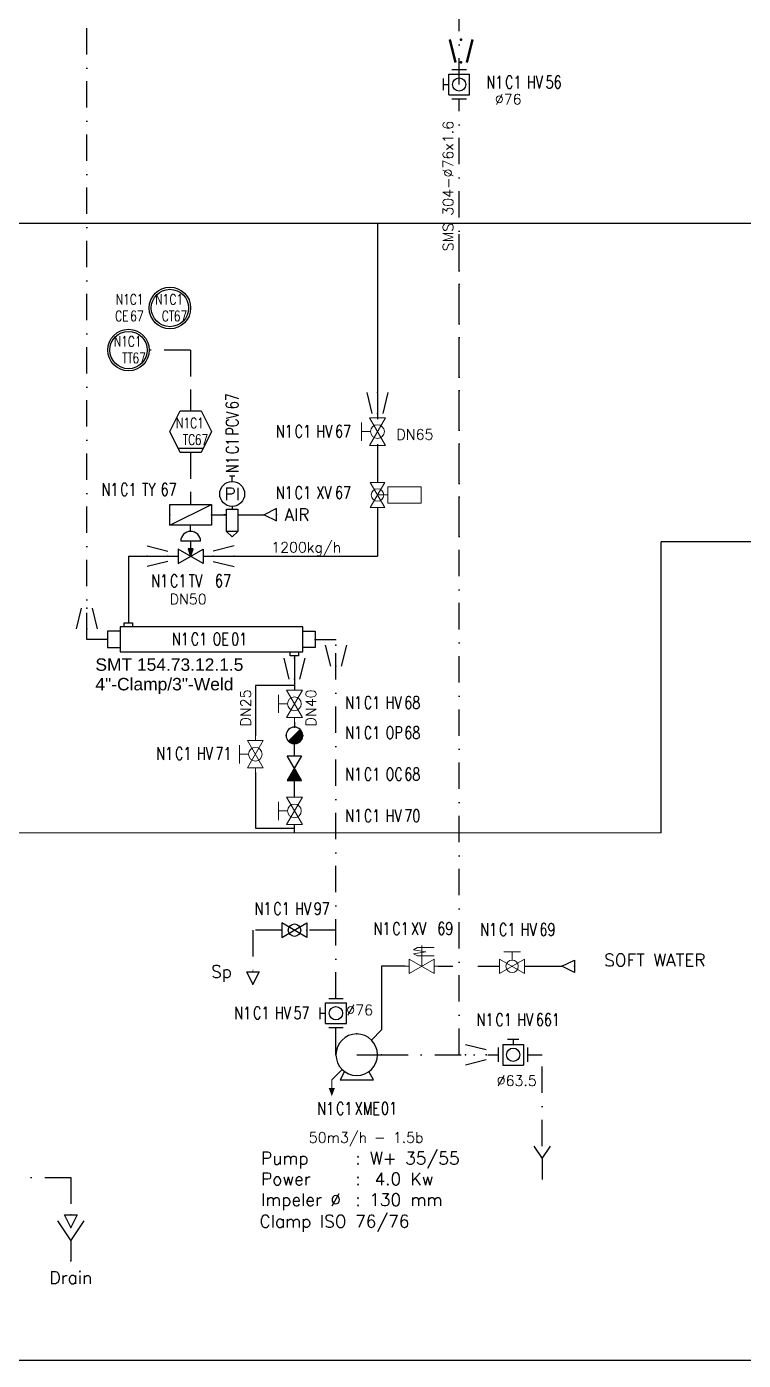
# Model space of a CAD drawing. Header units: inches. Extents: x 23270 to 25019, y 26221 to 27412.
# Drawn here: x 24314.4 to 24487, y 26220.9 to 26541.9 of the extents above; entities that cross this region are included whole.
import ezdxf
from ezdxf.enums import TextEntityAlignment as Align

# ---------------------------------------------------------------- set-up
doc = ezdxf.new("R2010")
doc.units = ezdxf.units.IN
doc.header["$MEASUREMENT"] = 0
for name, pattern in [('ACAD_ISO02W100', [15, 12, -3]), ('DASHDOT2', [12.7, 6.35, -3.175, 0, -3.175]), ('DASHED2', [9.525, 6.35, -3.175])]:
    doc.linetypes.add(name, pattern=pattern)
for name, color, linetype, lineweight in [('17 Pipe CIP', 4, 'DASHDOT2', 50), ('31 Equipment', 7, 'Continuous', 9), ('40 TXT Data', 7, 'Continuous', 9)]:
    doc.layers.add(name, color=color, linetype=linetype, lineweight=lineweight)
for name, color, linetype in [('DIAMETRE', 7, 'Continuous'), ('ECHANGEURS', 7, 'Continuous'), ('LIAISON INSTRUMENTATION', 140, 'DASHED2'), ('MATERIEL-DIVERS', 7, 'Continuous'), ('POMPES', 7, 'Continuous'), ('POMPES-PROCESS', 7, 'Continuous'), ('REGUL', 140, 'DASHED2'), ('REPERES', 7, 'Continuous'), ('Skid', 5, 'Continuous'), ('techn-data', 7, 'Continuous'), ('TEXTES', 7, 'Continuous'), ('TUYAUTERIE-AIR INSTRUMENT', 3, 'Continuous'), ('TUYAUTERIE-EAU UTILITES FROIDE', 142, 'Continuous'), ('TUYAUTERIE-NEP', 4, 'DASHDOT2'), ('TUYAUTERIE-PROCESS', 30, 'Continuous'), ('TUYAUTERIE-VAPEUR INDUSTRIELLE', 231, 'Continuous'), ('TXT_ENG', 7, 'Continuous'), ('TXT_FR', 7, 'Continuous'), ('VANNES', 7, 'Continuous')]:
    doc.layers.add(name, color=color, linetype=linetype)
doc.layers.get('REPERES').off()
doc.styles.add('ROMANC', font='romanc')
doc.styles.add('ROMANS', font='ROMANS.SHX')
doc.styles.get("Standard").update_dxf_attribs({"font": 'arial.ttf'})

# ---------------------------------------------------------------- blocks, each defined once
blk = doc.blocks.new('FLE23')
at = {"color": 7}
for p, q in [((0, -1.5), (0, 1.5)), ((0, 1.5), (3, 0)), ((3, 0), (0, -1.5))]:
    blk.add_line(p, q, dxfattribs=at)
at = {"layer": 'MATERIEL-DIVERS', "color": 2}
for p in [(0, 0), (3, 0)]:
    blk.add_point(p, dxfattribs=at)
at = {"layer": 'MATERIEL-DIVERS', "color": 7, "extrusion": (-1, 0, 0)}
blk.add_point((0, 0), dxfattribs=at)
at = {"layer": 'MATERIEL-DIVERS', "color": 7, "extrusion": (1, 0, 0)}
blk.add_point((3, 0), dxfattribs=at)
blk = doc.blocks.new('EGOUT')
at = {"color": 7}
for p, q in [((-3.2, 9.61), (0, 4.81)), ((0, 4.81), (3.2, 9.61)), ((0, 4.81), (0, 0))]:
    blk.add_line(p, q, dxfattribs=at)
at = {"color": 7, "extrusion": (0, -1, 0)}
blk.add_point((0, 0), dxfattribs=at)
at = {"layer": 'POMPES-PROCESS', "style": 'ROMANS'}
blk.add_attdef('EGOUT', text='', height=3, dxfattribs=at).set_placement((0, -4), align=Align.MIDDLE)
blk = doc.blocks.new('VALVBUTT A BRIDES')
at = {"layer": 'VANNES'}
for p, q in [((-1.4, 3.77), (1.4, 3.77)), ((0, 3.77), (0, 2.5)), ((-3.5, -1.73), (-3.5, 1.74)), ((-2.5, 2.5), (-2.5, -2.5)), ((-2.5, 2.5), (2.5, 2.5)), ((2.5, 2.5), (2.5, -2.5)), ((3.5, -1.73), (3.5, 1.74)), ((-2.5, -2.5), (2.5, -2.5))]:
    blk.add_line(p, q, dxfattribs=at)
blk.add_circle((0, 0), 1.6, dxfattribs=at)
blk = doc.blocks.new('*X32')
at = {"color": 0}
for p, q in [((69.01, 247.98), (69.02, 248)), ((69.02, 247.95), (69.07, 248)), ((69.03, 247.92), (69.11, 248)), ((69.04, 247.88), (69.16, 248)), ((69.05, 247.85), (69.2, 248)), ((69.06, 247.81), (69.25, 248)), ((69.07, 247.78), (69.29, 248)), ((69.08, 247.75), (69.34, 248)), ((69.1, 247.71), (69.38, 248)), ((69.11, 247.68), (69.43, 248)), ((69.12, 247.65), (69.47, 248)), ((69.13, 247.61), (69.52, 248)), ((69.14, 247.58), (69.56, 248)), ((69.15, 247.54), (69.61, 248)), ((69.16, 247.51), (69.65, 248)), ((69.17, 247.48), (69.7, 248)), ((69.19, 247.44), (69.74, 248)), ((69.2, 247.41), (69.79, 248)), ((69.21, 247.38), (69.83, 248)), ((69.22, 247.34), (69.88, 248)), ((69.23, 247.31), (69.92, 248)), ((69.24, 247.28), (69.97, 248)), ((69.25, 247.24), (70.01, 248)), ((69.26, 247.21), (70.06, 248)), ((69.28, 247.17), (70.1, 248)), ((69.29, 247.14), (70.15, 248)), ((69.3, 247.11), (70.19, 248)), ((69.31, 247.07), (70.24, 248)), ((69.32, 247.04), (70.28, 248)), ((69.33, 247.01), (70.33, 248)), ((69.34, 246.97), (70.37, 248)), ((69.35, 246.94), (70.42, 248)), ((69.37, 246.9), (70.46, 248)), ((69.38, 246.87), (70.51, 248)), ((69.39, 246.84), (70.55, 248)), ((69.4, 246.8), (70.6, 248)), ((69.41, 246.77), (70.64, 248)), ((69.42, 246.74), (70.68, 248)), ((69.43, 246.7), (70.73, 248)), ((69.44, 246.67), (70.77, 248)), ((69.45, 246.64), (70.82, 248)), ((69.47, 246.6), (70.86, 248)), ((69.48, 246.57), (70.91, 248)), ((69.49, 246.53), (70.95, 248)), ((69.5, 246.5), (71, 248)), ((69.51, 246.47), (70.98, 247.93)), ((69.52, 246.43), (70.96, 247.87)), ((69.53, 246.4), (70.93, 247.8)), ((69.54, 246.37), (70.91, 247.73)), ((69.56, 246.33), (70.89, 247.66)), ((69.57, 246.3), (70.87, 247.6)), ((69.58, 246.26), (70.84, 247.53)), ((69.59, 246.23), (70.82, 247.46)), ((69.6, 246.2), (70.8, 247.4)), ((69.61, 246.16), (70.78, 247.33)), ((69.62, 246.13), (70.75, 247.26)), ((69.63, 246.1), (70.73, 247.19)), ((69.65, 246.06), (70.71, 247.13)), ((69.66, 246.03), (70.69, 247.06)), ((69.67, 246), (70.66, 246.99)), ((69.68, 245.96), (70.64, 246.92)), ((69.69, 245.93), (70.62, 246.86)), ((69.7, 245.89), (70.6, 246.79)), ((69.71, 245.86), (70.57, 246.72)), ((69.72, 245.83), (70.55, 246.65)), ((69.74, 245.79), (70.53, 246.59)), ((69.75, 245.76), (70.51, 246.52)), ((69.76, 245.73), (70.48, 246.45)), ((69.77, 245.69), (70.46, 246.38)), ((69.78, 245.66), (70.44, 246.32)), ((69.79, 245.63), (70.42, 246.25)), ((69.8, 245.59), (70.39, 246.18)), ((69.81, 245.56), (70.37, 246.12)), ((69.83, 245.52), (70.35, 246.05)), ((69.84, 245.49), (70.33, 245.98)), ((69.85, 245.46), (70.3, 245.91)), ((69.86, 245.42), (70.28, 245.85)), ((69.87, 245.39), (70.26, 245.78)), ((69.88, 245.36), (70.24, 245.71)), ((69.89, 245.32), (70.21, 245.64)), ((69.9, 245.29), (70.19, 245.58)), ((69.92, 245.25), (70.17, 245.51)), ((69.93, 245.22), (70.15, 245.44)), ((69.94, 245.19), (70.12, 245.37)), ((69.95, 245.15), (70.1, 245.31)), ((69.96, 245.12), (70.08, 245.24)), ((69.97, 245.09), (70.06, 245.17)), ((69.98, 245.05), (70.04, 245.11)), ((69.99, 245.02), (70.01, 245.04))]:
    blk.add_line(p, q, dxfattribs=at)
blk = doc.blocks.new('CVC')
at = {"color": 7}
for p, q in [((-2.4, 3.6), (-2.4, 3.6)), ((2.4, 3.6), (-2.4, 3.6)), ((0, 3.6), (0, 1.8)), ((3, -1.734), (-3, 1.734)), ((-3, -1.734), (3, 1.734)), ((-3, 1.734), (-3, -1.734)), ((-0.6, 1.8), (0, 0)), ((0.6, 1.8), (-0.6, 1.8)), ((0, 0), (0.6, 1.8)), ((3, 1.734), (3, -1.734))]:
    blk.add_line(p, q, dxfattribs=at)
blk.add_arc((0, 3.6), 2.4, 0, 180, dxfattribs=at)
at = {"color": 7, "xscale": 0.6000000000000001, "yscale": 0.6000000000000001, "zscale": 0.6000000000000001}
blk.add_blockref('*X32', (-42, -147), dxfattribs=at)
blk = doc.blocks.new('EP')
at = {"color": 7}
for p, q in [((-5, -2.5), (-5, 2.5)), ((-5, -2.5), (5, 2.5)), ((-5, 2.5), (5, 2.5)), ((5, 2.5), (5, -2.5)), ((5, -2.5), (-5, -2.5))]:
    blk.add_line(p, q, dxfattribs=at)
at = {"color": 7, "extrusion": (-1, 0, 0)}
blk.add_point((-5, 0), dxfattribs=at)
at = {"color": 7, "extrusion": (0, 1, 0)}
blk.add_point((0, 2.5), dxfattribs=at)
at = {"color": 7, "extrusion": (1, 0, 0)}
blk.add_point((5, 0), dxfattribs=at)
at = {"color": 7, "extrusion": (0, -1, 0)}
blk.add_point((0, -2.5), dxfattribs=at)
at = {"layer": 'REGUL', "color": 2}
for p in [(-5, 0), (0, 2.5), (5, 0), (0, -2.5)]:
    blk.add_point(p, dxfattribs=at)
at = {"layer": 'REGUL', "color": 7, "extrusion": (-1, 0, 0)}
blk.add_point((-5, 0), dxfattribs=at)
at = {"layer": 'REGUL', "color": 7, "extrusion": (0, 1, 0)}
blk.add_point((0, 2.5), dxfattribs=at)
at = {"layer": 'REGUL', "color": 7, "extrusion": (1, 0, 0)}
blk.add_point((5, 0), dxfattribs=at)
at = {"layer": 'REGUL', "color": 7, "extrusion": (0, -1, 0)}
blk.add_point((0, -2.5), dxfattribs=at)
blk = doc.blocks.new('INSTR-F-PLC-TC')
at = {"layer": 'MATERIEL-DIVERS', "color": 7, "lineweight": -3}
for p, q in [((-5, 0), (-2.5, 5)), ((-2.5, 5), (2.5, 5)), ((2.5, 5), (5, 0)), ((-2.5, -5), (-5, 0)), ((5, 0), (2.5, -5)), ((-3, -4), (3, -4)), ((2.5, -5), (-2.5, -5))]:
    blk.add_line(p, q, dxfattribs=at)
blk = doc.blocks.new('VALVBALL')
at = {"color": 7}
for p, q in [((-3, 1.734), (-3, -1.734)), ((-3, -1.734), (3, 1.734)), ((3, -1.734), (-3, 1.734)), ((3, 1.734), (3, -1.734))]:
    blk.add_line(p, q, dxfattribs=at)
blk.add_circle((0, 0), 1.5, dxfattribs=at)
at = {"color": 7, "extrusion": (-1, 0, 0)}
blk.add_point((-3, 0), dxfattribs=at)
at = {"color": 7, "extrusion": (1, 0, 0)}
blk.add_point((3, 0), dxfattribs=at)
blk = doc.blocks.new('TUBLISSE')
at = {"layer": 'MATERIEL-DIVERS'}
for p, q in [((4, 3), (4, 4)), ((4, 4), (6, 4)), ((6, 4), (6, 3)), ((3, 2), (0, 2)), ((0, 2), (0, -2)), ((47, 3), (3, 3)), ((3, 3), (3, -3)), ((47, -3), (47, 3)), ((47, 2), (50, 2)), ((50, 2), (50, -2)), ((0, -2), (3, -2)), ((3, -3), (47, -3)), ((44, -4), (44, -3)), ((46, -3), (46, -4)), ((50, -2), (47, -2)), ((46, -4), (44, -4))]:
    blk.add_line(p, q, dxfattribs=at)
at = {"layer": 'MATERIEL-DIVERS', "color": 7, "extrusion": (0, 1, 0)}
blk.add_point((5, 4), dxfattribs=at)
at = {"layer": 'MATERIEL-DIVERS', "color": 2}
for p in [(5, 4), (0, 0), (50, 0), (45, -4)]:
    blk.add_point(p, dxfattribs=at)
at = {"layer": 'MATERIEL-DIVERS', "color": 7, "extrusion": (-1, 0, 0)}
blk.add_point((0, 0), dxfattribs=at)
at = {"layer": 'MATERIEL-DIVERS', "color": 7, "extrusion": (1, 0, 0)}
blk.add_point((50, 0), dxfattribs=at)
at = {"layer": 'MATERIEL-DIVERS', "color": 7, "extrusion": (0, -1, 0)}
blk.add_point((45, -4), dxfattribs=at)
blk = doc.blocks.new('PUMPCENP')
at = {"color": 7}
for p, q in [((0, 0), (-6, 0)), ((-4.04, -6), (-2.93, -4.05)), ((3.99, -6), (-4.04, -6)), ((2.92, -4.06), (3.99, -6))]:
    blk.add_line(p, q, dxfattribs=at)
blk.add_circle((0, 0), 5, dxfattribs=at)
at = {"color": 7, "extrusion": (1, 0, 0)}
blk.add_point((0, 5), dxfattribs=at)
at = {"color": 7, "extrusion": (-1, 0, 0)}
blk.add_point((-6, 0), dxfattribs=at)
at = {"color": 7, "extrusion": (0, 1, 0)}
blk.add_point((5, 0), dxfattribs=at)
blk = doc.blocks.new('CR')
at = {"color": 7}
for p, q in [((-2.5, 2.5), (2.5, 1.25)), ((2.5, 1.25), (2.5, 1.25)), ((2.5, -1.25), (-2.5, -2.5))]:
    blk.add_line(p, q, dxfattribs=at)
at = {"color": 7, "extrusion": (-1, 0, 0)}
blk.add_point((-2.5, 0), dxfattribs=at)
at = {"color": 7, "extrusion": (1, 0, 0)}
blk.add_point((2.5, 0), dxfattribs=at)
blk = doc.blocks.new('DETR12MODIF')
at = {"layer": 'MATERIEL-DIVERS', "color": 7}
for p, q in [((-0.67, 9.33), (0.67, 9.33)), ((0, 8), (0, 9.33)), ((-1.33, 0), (-2, 0)), ((-1.33, -4), (-1.33, 1.33)), ((-1.33, 1.33), (1.33, 1.33)), ((1.33, 1.33), (1.33, -4)), ((1.33, 0), (2, 0)), ((-1.33, -4), (0, -5.33)), ((1.33, -4), (-1.33, -4)), ((0, -5.33), (1.33, -4))]:
    blk.add_line(p, q, dxfattribs=at)
at = {"layer": 'MATERIEL-DIVERS'}
blk.add_line((0, 2), (0, 1.33), dxfattribs=at)
blk.add_circle((0, 5), 3, dxfattribs=at)
at = {"layer": 'MATERIEL-DIVERS', "style": 'ROMANS'}
blk.add_text('PI', height=3, dxfattribs=at).set_placement((0, 5), align=Align.MIDDLE)
blk = doc.blocks.new('FLE23-A')
at = {"color": 7}
for p, q in [((0, 1.5), (-3, 0)), ((-3, 0), (0, -1.5)), ((0, -1.5), (0, 1.5))]:
    blk.add_line(p, q, dxfattribs=at)
at = {"layer": 'MATERIEL-DIVERS', "color": 7, "extrusion": (-1, 0, 0)}
blk.add_point((-3, 0), dxfattribs=at)
at = {"layer": 'MATERIEL-DIVERS', "color": 2}
for p in [(-3, 0), (0, 0)]:
    blk.add_point(p, dxfattribs=at)
at = {"layer": 'MATERIEL-DIVERS', "color": 7, "extrusion": (1, 0, 0)}
blk.add_point((0, 0), dxfattribs=at)
blk = doc.blocks.new('APV-VLVM-BALL-KHV+MF-1')
at = {"layer": '31 Equipment'}
for p, q in [((-2, 3.5), (2, 3.5)), ((0, 1.5), (0, 3.5)), ((-3, 1.734), (-3, -1.734)), ((-3, -1.734), (3, 1.734)), ((3, -1.734), (-3, 1.734)), ((3, 1.734), (3, -1.734))]:
    blk.add_line(p, q, dxfattribs=at)
at = {"layer": '31 Equipment', "ltscale": 38}
for p, q in [((-3, 0), (-4, 0)), ((3, 0), (4, 0))]:
    blk.add_line(p, q, dxfattribs=at)
at = {"layer": '31 Equipment'}
blk.add_circle((0, 0), 1.5, dxfattribs=at)
blk = doc.blocks.new('APV-PMP-GEN-FLUSH-1')
at = {"layer": '31 Equipment', "color": 7}
for p, q in [((-3.54, 3.54), (-6, 6)), ((5.99, -6), (3.53, -3.54))]:
    blk.add_line(p, q, dxfattribs=at)
at = {"layer": '31 Equipment', "linetype": 'ACAD_ISO02W100', "ltscale": 38}
blk.add_line((6, -6), (6, -8), dxfattribs=at)
at = {"layer": '31 Equipment'}
blk.add_lwpolyline([(6, -10, 0, 1.5, 0), (6, -8, 1.5, 1.5, 0)], format="xyseb", dxfattribs=at)
blk = doc.blocks.new('APV-VLV-SOLV-22-1')
at = {"layer": '31 Equipment', "linetype": 'ACAD_ISO02W100', "ltscale": 38}
for p, q in [((-1, 4.5), (-2, 4)), ((-2, 4), (1, 3.5)), ((-2, 3), (1, 3.5)), ((3, 4.5), (-1, 4.5)), ((0, 0), (0, 5)), ((-1, 2.5), (-2, 3)), ((3, 2.5), (-1, 2.5))]:
    blk.add_line(p, q, dxfattribs=at)
at = {"layer": '31 Equipment', "ltscale": 38}
for p, q in [((-3, 0), (-4, 0)), ((3, 0), (4, 0))]:
    blk.add_line(p, q, dxfattribs=at)
at = {"layer": '31 Equipment'}
for p, q in [((-3, 1.734), (-3, -1.734)), ((-3, -1.734), (3, 1.734)), ((3, -1.734), (-3, 1.734)), ((3, 1.734), (3, -1.734))]:
    blk.add_line(p, q, dxfattribs=at)
blk = doc.blocks.new('*X24')
at = {"color": 0}
for p, q in [((96.47, 162.96), (103.54, 170.03)), ((96.49, 162.94), (103.56, 170.01)), ((96.51, 162.92), (103.58, 169.99)), ((96.53, 162.9), (103.6, 169.97)), ((96.56, 162.88), (103.62, 169.94)), ((96.58, 162.85), (103.65, 169.92)), ((96.6, 162.83), (103.67, 169.9)), ((96.63, 162.81), (103.69, 169.87)), ((96.65, 162.79), (103.71, 169.85)), ((96.67, 162.77), (103.73, 169.83)), ((96.7, 162.75), (103.75, 169.8)), ((96.72, 162.73), (103.77, 169.78)), ((96.74, 162.7), (103.8, 169.76)), ((96.77, 162.68), (103.82, 169.73)), ((96.79, 162.66), (103.84, 169.71)), ((96.82, 162.64), (103.86, 169.68)), ((96.84, 162.62), (103.88, 169.66)), ((96.87, 162.6), (103.9, 169.63)), ((96.89, 162.58), (103.92, 169.61)), ((96.92, 162.56), (103.94, 169.58)), ((96.94, 162.54), (103.96, 169.56)), ((96.97, 162.52), (103.98, 169.53)), ((96.99, 162.5), (104, 169.51)), ((97.02, 162.49), (104.01, 169.48)), ((97.05, 162.47), (104.03, 169.45)), ((97.07, 162.45), (104.05, 169.43)), ((97.1, 162.43), (104.07, 169.4)), ((97.12, 162.41), (104.09, 169.38)), ((97.15, 162.39), (104.11, 169.35)), ((97.18, 162.37), (104.13, 169.32)), ((97.2, 162.36), (104.14, 169.3)), ((97.23, 162.34), (104.16, 169.27)), ((97.26, 162.32), (104.18, 169.24)), ((97.28, 162.3), (104.2, 169.22)), ((97.31, 162.28), (104.22, 169.19)), ((97.34, 162.27), (104.23, 169.16)), ((97.37, 162.25), (104.25, 169.13)), ((97.39, 162.23), (104.27, 169.11)), ((97.42, 162.22), (104.28, 169.08)), ((97.45, 162.2), (104.3, 169.05)), ((97.48, 162.18), (104.32, 169.02)), ((97.51, 162.17), (104.33, 168.99)), ((97.54, 162.15), (104.35, 168.96)), ((97.56, 162.13), (104.37, 168.94)), ((97.59, 162.12), (104.38, 168.91)), ((97.62, 162.1), (104.4, 168.88)), ((97.65, 162.09), (104.41, 168.85)), ((97.68, 162.07), (104.43, 168.82)), ((97.71, 162.05), (104.45, 168.79)), ((97.74, 162.04), (104.46, 168.76)), ((97.77, 162.02), (104.48, 168.73)), ((97.8, 162.01), (104.49, 168.7)), ((97.83, 161.99), (104.51, 168.67)), ((97.86, 161.98), (104.52, 168.64)), ((97.89, 161.97), (104.53, 168.61)), ((97.92, 161.95), (104.55, 168.58)), ((97.95, 161.94), (104.56, 168.55)), ((97.98, 161.92), (104.58, 168.52)), ((98.02, 161.91), (104.59, 168.48)), ((98.05, 161.9), (104.6, 168.45)), ((98.08, 161.88), (104.62, 168.42)), ((98.11, 161.87), (104.63, 168.39)), ((98.14, 161.86), (104.64, 168.36)), ((98.17, 161.84), (104.66, 168.33)), ((98.21, 161.83), (104.67, 168.29)), ((98.24, 161.82), (104.68, 168.26)), ((98.27, 161.81), (104.69, 168.23)), ((98.31, 161.8), (104.7, 168.19)), ((98.34, 161.78), (104.72, 168.16)), ((98.37, 161.77), (104.73, 168.13)), ((98.41, 161.76), (104.74, 168.09)), ((98.44, 161.75), (104.75, 168.06)), ((98.47, 161.74), (104.76, 168.03)), ((98.51, 161.73), (104.77, 167.99)), ((98.54, 161.72), (104.78, 167.96)), ((98.58, 161.71), (104.79, 167.92)), ((98.61, 161.7), (104.8, 167.89)), ((98.65, 161.69), (104.81, 167.85)), ((98.68, 161.68), (104.82, 167.82)), ((98.72, 161.67), (104.83, 167.78)), ((98.75, 161.66), (104.84, 167.75)), ((98.79, 161.65), (104.85, 167.71)), ((98.82, 161.64), (104.86, 167.68)), ((98.86, 161.63), (104.87, 167.64)), ((98.9, 161.62), (104.88, 167.6)), ((98.93, 161.62), (104.88, 167.57)), ((98.97, 161.61), (104.89, 167.53)), ((99.01, 161.6), (104.9, 167.49)), ((99.04, 161.59), (104.91, 167.46)), ((99.08, 161.58), (104.92, 167.42)), ((99.12, 161.58), (104.92, 167.38)), ((99.16, 161.57), (104.93, 167.34)), ((99.2, 161.56), (104.94, 167.3)), ((99.24, 161.56), (104.94, 167.26)), ((99.27, 161.55), (104.95, 167.23)), ((99.31, 161.55), (104.95, 167.19)), ((99.35, 161.54), (104.96, 167.15)), ((99.39, 161.54), (104.96, 167.11)), ((99.43, 161.53), (104.97, 167.07)), ((99.47, 161.53), (104.97, 167.03)), ((99.51, 161.52), (104.98, 166.99)), ((99.56, 161.52), (104.98, 166.94)), ((99.6, 161.52), (104.98, 166.9)), ((99.64, 161.51), (104.99, 166.86)), ((99.68, 161.51), (104.99, 166.82)), ((99.72, 161.51), (104.99, 166.78)), ((99.77, 161.51), (104.99, 166.73)), ((99.81, 161.5), (105, 166.69)), ((99.85, 161.5), (105, 166.65)), ((99.9, 161.5), (105, 166.6)), ((99.94, 161.5), (105, 166.56)), ((99.99, 161.5), (105, 166.51)), ((100.03, 161.5), (105, 166.47)), ((100.08, 161.5), (105, 166.42)), ((100.12, 161.5), (105, 166.38)), ((100.17, 161.5), (105, 166.33)), ((100.21, 161.5), (105, 166.29)), ((100.26, 161.51), (104.99, 166.24)), ((100.31, 161.51), (104.99, 166.19)), ((100.36, 161.51), (104.99, 166.14)), ((100.41, 161.52), (104.98, 166.09)), ((100.46, 161.52), (104.98, 166.04)), ((100.5, 161.53), (104.97, 166)), ((100.55, 161.53), (104.97, 165.95)), ((100.61, 161.54), (104.96, 165.89)), ((100.66, 161.54), (104.96, 165.84)), ((100.71, 161.55), (104.95, 165.79)), ((100.76, 161.56), (104.94, 165.74)), ((100.82, 161.57), (104.93, 165.68)), ((100.87, 161.58), (104.92, 165.63)), ((100.92, 161.59), (104.91, 165.58)), ((100.98, 161.6), (104.9, 165.52)), ((101.04, 161.61), (104.89, 165.46)), ((101.09, 161.62), (104.88, 165.41)), ((101.15, 161.63), (104.87, 165.35)), ((101.21, 161.65), (104.85, 165.29)), ((101.27, 161.66), (104.84, 165.23)), ((101.33, 161.68), (104.82, 165.17)), ((101.4, 161.7), (104.8, 165.1)), ((101.46, 161.72), (104.78, 165.04)), ((101.53, 161.74), (104.76, 164.97)), ((101.59, 161.76), (104.74, 164.91)), ((101.66, 161.78), (104.72, 164.84)), ((101.73, 161.81), (104.69, 164.77)), ((101.8, 161.84), (104.66, 164.7)), ((101.88, 161.87), (104.63, 164.62)), ((101.95, 161.9), (104.6, 164.55)), ((102.03, 161.93), (104.57, 164.47)), ((102.12, 161.97), (104.53, 164.38)), ((102.2, 162.01), (104.49, 164.3)), ((102.29, 162.06), (104.44, 164.21)), ((102.39, 162.11), (104.39, 164.11)), ((102.49, 162.16), (104.34, 164.01)), ((102.6, 162.23), (104.27, 163.9)), ((102.72, 162.31), (104.19, 163.78)), ((102.86, 162.4), (104.1, 163.64)), ((103.02, 162.52), (103.98, 163.48)), ((103.26, 162.71), (103.79, 163.24))]:
    blk.add_line(p, q, dxfattribs=at)
blk = doc.blocks.new('ST')
at = {"color": 7}
blk.add_line((-1.41, 1.42), (1.42, -1.41), dxfattribs=at)
for start, end in [(134.8377, 315.1619), (315.2431, 134.7569)]:
    blk.add_arc((0, 0), 2, start, end, dxfattribs=at)
at = {"color": 7, "extrusion": (-1, 0, 0)}
blk.add_point((-2, 0), dxfattribs=at)
at = {"color": 7, "extrusion": (0, 1, 0)}
blk.add_point((0, 2), dxfattribs=at)
at = {"color": 7, "extrusion": (1, 0, 0)}
blk.add_point((2, 0), dxfattribs=at)
at = {"color": 7, "extrusion": (0, -1, 0)}
blk.add_point((0, -2), dxfattribs=at)
at = {"color": 7, "xscale": -0.4, "yscale": 0.4, "zscale": 0.4}
blk.add_blockref('*X24', (40, -66.6), dxfattribs=at)
blk = doc.blocks.new('*X33')
at = {"color": 0}
for p, q in [((-1.24, 0), (-1.22, 0.01)), ((-1.22, -0.01), (-1.24, 0)), ((-1.19, -0.04), (-1.01, 0.13)), ((-1.01, -0.13), (-1.19, 0.04)), ((-1.13, -0.07), (-0.81, 0.26)), ((-0.81, -0.26), (-1.13, 0.07)), ((-1.07, -0.1), (-0.6, 0.38)), ((-0.6, -0.38), (-1.07, 0.1)), ((-1.02, -0.13), (-0.39, 0.5)), ((-0.39, -0.5), (-1.02, 0.13)), ((-0.96, -0.17), (-0.18, 0.62)), ((-0.18, -0.62), (-0.96, 0.17)), ((-0.9, -0.2), (0.03, 0.74)), ((0.03, -0.74), (-0.9, 0.2)), ((-0.85, -0.23), (0.24, 0.86)), ((0.24, -0.86), (-0.85, 0.23)), ((-0.79, -0.26), (0.45, 0.98)), ((0.45, -0.98), (-0.79, 0.26)), ((-0.74, -0.29), (0.66, 1.1)), ((0.66, -1.1), (-0.74, 0.29)), ((-0.68, -0.33), (0.87, 1.22)), ((0.87, -1.22), (-0.68, 0.33)), ((-0.62, -0.36), (1.08, 1.34)), ((1.08, -1.34), (-0.62, 0.36)), ((-0.57, -0.39), (1.28, 1.46)), ((1.28, -1.46), (-0.57, 0.39)), ((-0.51, -0.42), (1.49, 1.58)), ((1.49, -1.58), (-0.51, 0.42)), ((-0.46, -0.46), (1.7, 1.7)), ((1.7, -1.7), (-0.46, 0.46)), ((-0.4, -0.49), (1.91, 1.82)), ((1.91, -1.82), (-0.4, 0.49)), ((-0.34, -0.52), (2.12, 1.94)), ((2.12, -1.94), (-0.34, 0.52)), ((-0.29, -0.55), (2.33, 2.06)), ((2.33, -2.06), (-0.29, 0.55)), ((-0.23, -0.59), (2.54, 2.18)), ((2.54, -2.18), (-0.23, 0.59)), ((-0.18, -0.62), (2.75, 2.3)), ((2.75, -2.3), (-0.18, 0.62)), ((-0.12, -0.65), (2.96, 2.43)), ((2.96, -2.43), (-0.12, 0.65)), ((-0.06, -0.68), (3.16, 2.55)), ((3.16, -2.55), (-0.06, 0.68)), ((-0.01, -0.72), (3.37, 2.67)), ((3.37, -2.67), (-0.01, 0.72)), ((0.05, -0.75), (3.58, 2.79)), ((3.58, -2.79), (0.05, 0.75)), ((0.1, -0.78), (3.79, 2.91)), ((3.79, -2.91), (0.1, 0.78)), ((0.16, -0.81), (4, 3.03)), ((4, -3.03), (0.16, 0.81)), ((0.22, -0.84), (4.21, 3.15)), ((4.21, -3.15), (0.22, 0.84)), ((0.27, -0.88), (4.42, 3.27)), ((4.42, -3.27), (0.27, 0.88)), ((0.33, -0.91), (4.63, 3.39)), ((4.63, -3.39), (0.33, 0.91)), ((0.38, -0.94), (4.84, 3.51)), ((4.84, -3.51), (0.38, 0.94)), ((0.44, -0.97), (5, 3.59)), ((5, -3.59), (0.44, 0.97)), ((0.5, -1.01), (5, 3.5)), ((5, -3.5), (0.5, 1.01)), ((0.55, -1.04), (5, 3.41)), ((5, -3.41), (0.55, 1.04)), ((0.61, -1.07), (5, 3.32)), ((5, -3.32), (0.61, 1.07)), ((0.66, -1.1), (5, 3.23)), ((5, -3.23), (0.66, 1.1)), ((0.72, -1.14), (5, 3.14)), ((5, -3.14), (0.72, 1.14)), ((0.78, -1.17), (5, 3.06)), ((5, -3.06), (0.78, 1.17)), ((0.83, -1.2), (5, 2.97)), ((5, -2.97), (0.83, 1.2)), ((0.89, -1.23), (5, 2.88)), ((5, -2.88), (0.89, 1.23)), ((0.94, -1.27), (5, 2.79)), ((5, -2.79), (0.94, 1.27)), ((1, -1.3), (5, 2.7)), ((5, -2.7), (1, 1.3)), ((1.06, -1.33), (5, 2.61)), ((5, -2.61), (1.06, 1.33)), ((1.11, -1.36), (5, 2.53)), ((5, -2.53), (1.11, 1.36)), ((1.17, -1.39), (5, 2.44)), ((5, -2.44), (1.17, 1.39)), ((1.22, -1.43), (5, 2.35)), ((5, -2.35), (1.22, 1.43)), ((1.28, -1.46), (5, 2.26)), ((5, -2.26), (1.28, 1.46)), ((1.34, -1.49), (5, 2.17)), ((5, -2.17), (1.34, 1.49)), ((1.39, -1.52), (5, 2.08)), ((5, -2.08), (1.39, 1.52)), ((1.45, -1.56), (5, 1.99)), ((5, -1.99), (1.45, 1.56)), ((1.51, -1.59), (5, 1.91)), ((5, -1.91), (1.51, 1.59)), ((1.56, -1.62), (5, 1.82)), ((5, -1.82), (1.56, 1.62)), ((1.62, -1.65), (5, 1.73)), ((5, -1.73), (1.62, 1.65)), ((5, -1.64), (1.67, 1.69)), ((1.67, -1.69), (5, 1.64)), ((5, -1.55), (1.73, 1.72)), ((1.73, -1.72), (5, 1.55)), ((5, -1.46), (1.79, 1.75)), ((1.79, -1.75), (5, 1.46)), ((5, -1.38), (1.84, 1.78)), ((1.84, -1.78), (5, 1.38)), ((5, -1.29), (1.9, 1.81)), ((1.9, -1.81), (5, 1.29)), ((5, -1.2), (1.95, 1.85)), ((1.95, -1.85), (5, 1.2)), ((5, -1.11), (2.01, 1.88)), ((2.01, -1.88), (5, 1.11)), ((5, -1.02), (2.07, 1.91)), ((2.07, -1.91), (5, 1.02)), ((5, -0.93), (2.12, 1.94)), ((2.12, -1.94), (5, 0.93)), ((5, -0.85), (2.18, 1.98)), ((2.18, -1.98), (5, 0.85)), ((5, -0.76), (2.23, 2.01)), ((2.23, -2.01), (5, 0.76)), ((5, -0.67), (2.29, 2.04)), ((2.29, -2.04), (5, 0.67)), ((5, -0.58), (2.35, 2.07)), ((2.35, -2.07), (5, 0.58)), ((5, -0.49), (2.4, 2.11)), ((2.4, -2.11), (5, 0.49)), ((5, -0.4), (2.46, 2.14)), ((2.46, -2.14), (5, 0.4)), ((5, -0.32), (2.51, 2.17)), ((2.51, -2.17), (5, 0.32)), ((5, -0.23), (2.57, 2.2)), ((2.57, -2.2), (5, 0.23)), ((5, -0.14), (2.63, 2.24)), ((2.63, -2.24), (5, 0.14)), ((5, -0.05), (2.68, 2.27)), ((2.68, -2.27), (5, 0.05)), ((5, 0.04), (2.74, 2.3)), ((5, 0.13), (2.79, 2.33)), ((5, 0.21), (2.85, 2.36)), ((5, 0.3), (2.91, 2.4)), ((5, 0.39), (2.96, 2.43)), ((5, 0.48), (3.02, 2.46)), ((5, 0.57), (3.07, 2.49)), ((5, 0.66), (3.13, 2.53)), ((5, 0.75), (3.19, 2.56)), ((5, 0.83), (3.24, 2.59)), ((5, 0.92), (3.3, 2.62)), ((5, 1.01), (3.35, 2.66)), ((5, 1.1), (3.41, 2.69)), ((5, 1.19), (3.47, 2.72)), ((5, 1.28), (3.52, 2.75)), ((5, 1.36), (3.58, 2.79)), ((5, 1.45), (3.63, 2.82)), ((5, 1.54), (3.69, 2.85)), ((5, 1.63), (3.75, 2.88)), ((5, 1.72), (3.8, 2.91)), ((5, 1.81), (3.86, 2.95)), ((5, 1.89), (3.92, 2.98)), ((5, 1.98), (3.97, 3.01)), ((5, 2.07), (4.03, 3.04)), ((5, 2.16), (4.08, 3.08)), ((5, 2.25), (4.14, 3.11)), ((5, 2.34), (4.2, 3.14)), ((5, 2.42), (4.25, 3.17)), ((5, 2.51), (4.31, 3.21)), ((5, 2.6), (4.36, 3.24)), ((5, 2.69), (4.42, 3.27)), ((5, 2.78), (4.48, 3.3)), ((5, 2.87), (4.53, 3.33)), ((5, 2.95), (4.59, 3.37)), ((5, 3.04), (4.64, 3.4)), ((5, 3.13), (4.7, 3.43)), ((5, 3.22), (4.76, 3.46)), ((5, 3.31), (4.81, 3.5)), ((5, 3.4), (4.87, 3.53)), ((5, 3.49), (4.92, 3.56)), ((5, 3.57), (4.98, 3.59)), ((2.74, -2.3), (5, -0.04)), ((2.79, -2.33), (5, -0.13)), ((2.85, -2.36), (5, -0.21)), ((2.91, -2.4), (5, -0.3)), ((2.96, -2.43), (5, -0.39)), ((3.02, -2.46), (5, -0.48)), ((3.07, -2.49), (5, -0.57)), ((3.13, -2.53), (5, -0.66)), ((3.19, -2.56), (5, -0.75)), ((3.24, -2.59), (5, -0.83)), ((3.3, -2.62), (5, -0.92)), ((3.35, -2.66), (5, -1.01)), ((3.41, -2.69), (5, -1.1)), ((3.47, -2.72), (5, -1.19)), ((3.52, -2.75), (5, -1.28)), ((3.58, -2.79), (5, -1.36)), ((3.63, -2.82), (5, -1.45)), ((3.69, -2.85), (5, -1.54)), ((3.75, -2.88), (5, -1.63)), ((3.8, -2.91), (5, -1.72)), ((3.86, -2.95), (5, -1.81)), ((3.92, -2.98), (5, -1.89)), ((3.97, -3.01), (5, -1.98)), ((4.03, -3.04), (5, -2.07)), ((4.08, -3.08), (5, -2.16)), ((4.14, -3.11), (5, -2.25)), ((4.2, -3.14), (5, -2.34)), ((4.25, -3.17), (5, -2.42)), ((4.31, -3.21), (5, -2.51)), ((4.36, -3.24), (5, -2.6)), ((4.42, -3.27), (5, -2.69)), ((4.48, -3.3), (5, -2.78)), ((4.53, -3.33), (5, -2.87)), ((4.59, -3.37), (5, -2.95)), ((4.64, -3.4), (5, -3.04)), ((4.7, -3.43), (5, -3.13)), ((4.76, -3.46), (5, -3.22)), ((4.81, -3.5), (5, -3.31)), ((4.87, -3.53), (5, -3.4)), ((4.92, -3.56), (5, -3.49)), ((4.98, -3.59), (5, -3.57))]:
    blk.add_line(p, q, dxfattribs=at)
blk = doc.blocks.new('NRVS')
at = {"color": 7}
for p, q in [((-3, -1.73), (-3, 1.73)), ((3, 1.73), (-3, -1.73)), ((-3, 1.73), (3, -1.73)), ((3, -1.73), (3, 1.73))]:
    blk.add_line(p, q, dxfattribs=at)
at = {"color": 7, "extrusion": (1, 0, 0)}
blk.add_point((3, 0), dxfattribs=at)
at = {"color": 7, "extrusion": (-1, 0, 0)}
blk.add_point((-3, 0), dxfattribs=at)
at = {"color": 7, "xscale": 0.4801664355062404, "yscale": 0.4801664355062404, "zscale": 0.4801664355062404}
blk.add_blockref('*X33', (0.6, 0), dxfattribs=at)
blk = doc.blocks.new('APV-VLV-BALL-KHV+MF-3')
at = {"layer": '31 Equipment', "ltscale": 38}
for p, q in [((-3, 0), (-4, 0)), ((0, 0), (0, 2.5)), ((3, 0), (4, 0))]:
    blk.add_line(p, q, dxfattribs=at)
at = {"layer": '31 Equipment'}
for p, q in [((-3, 1.734), (-3, -1.734)), ((-3, -1.734), (3, 1.734)), ((3, -1.734), (-3, 1.734)), ((3, 1.734), (3, -1.734))]:
    blk.add_line(p, q, dxfattribs=at)
at = {"layer": '31 Equipment', "ltscale": 38}
blk.add_lwpolyline([(-2, 2.5), (2, 2.5), (2, 10.5), (-2, 10.5)], close=True, dxfattribs=at)
at = {"layer": '31 Equipment'}
blk.add_circle((0, 0), 1.5, dxfattribs=at)
blk = doc.blocks.new('REPNORM')
at = {"layer": 'TEXTES', "style": 'ROMANS', "width": 0.75}
for tag, p in [('ZONE', (-9.75, -1.25)), ('SOUSZONE', (-5.25, -1.25)), ('ELEMENT', (0, -1.25)), ('NUM', (4.5, -1.25))]:
    blk.add_attdef(tag, p, '', height=3, dxfattribs=at)
blk = doc.blocks.new('REPNORM1')
at = {"layer": 'TEXTES', "style": 'ROMANS', "width": 0.75}
for tag, p in [('ZONE', (-9.75, -1.25)), ('SOUSZONE', (-5.25, -1.25)), ('ELEMENT', (-0.75, -1.25)), ('NUM', (5.59, -1.22))]:
    blk.add_attdef(tag, p, '', height=3, dxfattribs=at)
blk = doc.blocks.new('REPINS2')
at = {"layer": 'TEXTES', "style": 'ROMANS', "width": 0.7}
for tag, p in [('ZONE', (-3.35, 0.8)), ('SOUSZONE', (0.05, 0.8)), ('NUM', (0.7, -2.6))]:
    blk.add_attdef(tag, p, '', height=2.5, dxfattribs=at)
blk.add_attdef('ELEMENT', text='', height=2.5, dxfattribs=at).set_placement((-1.56, -2.59), align=Align.CENTER)
blk = doc.blocks.new('TEXT-PUMP_caract_ANGLAIS')
at = {"layer": 'techn-data', "style": 'ROMANS'}
for s, p in [('Pump', (-22, 9)), ('Power', (-22, 4)), ('Kw', (14, 4)), ('Impeler %%C', (-22, -1)), ('mm', (14, -1))]:
    blk.add_text(s, height=3, dxfattribs=at).set_placement(p)
for p in [(2, 9), (2, 4), (2, -1)]:
    blk.add_text(':', height=3, dxfattribs=at).set_placement(p, align=Align.RIGHT)
blk.add_attdef('Type', (4.23, 9), '', height=3, dxfattribs=at)
for tag, p in [('Pui', (11.76, 4)), ('Dia', (11.76, -1))]:
    blk.add_attdef(tag, text='', height=3, dxfattribs=at).set_placement(p, align=Align.RIGHT)
blk = doc.blocks.new('INSTR-F-L-CT')
at = {"layer": 'MATERIEL-DIVERS'}
for radius in [5, 4.5]:
    blk.add_circle((0, 0), radius, dxfattribs=at)
blk = doc.blocks.new('REPINS')
at = {"layer": 'TEXTES', "style": 'ROMANS', "width": 0.75}
for tag, p in [('ZONE', (-3.3, 1)), ('SOUSZONE', (0.1, 1)), ('NUM', (0.2, -3))]:
    blk.add_attdef(tag, p, '', height=2.5, dxfattribs=at)
blk.add_attdef('ELEMENT', text='', height=2.5, dxfattribs=at).set_placement((-0.2, -3), align=Align.RIGHT)
blk = doc.blocks.new('INSTR-F-L-TT')
at = {"layer": 'MATERIEL-DIVERS'}
for radius in [5, 4.5]:
    blk.add_circle((0, 0), radius, dxfattribs=at)

msp = doc.modelspace()

# ---------------------------------------------------------------- linework, layer by layer
at = {"layer": 'LIAISON INSTRUMENTATION'}
for p, q in [((24353.86, 26464.07), (24343.86, 26464.07)), ((24353.86, 26464.07), (24353.86, 26449.43)), ((24353.86, 26439.43), (24353.86, 26426.93))]:
    msp.add_line(p, q, dxfattribs=at)
at = {"layer": 'MATERIEL-DIVERS'}
msp.add_line((24353.86, 26420.43), (24353.86, 26421.93), dxfattribs=at)
at = {"layer": 'MATERIEL-DIVERS', "color": 7}
for p, q in [((24362.53, 26424.43), (24361.86, 26424.43)), ((24365.2, 26424.43), (24365.86, 26424.43))]:
    msp.add_line(p, q, dxfattribs=at)
at = {"layer": 'Skid'}
msp.add_lwpolyline([(23280.37, 26220.87), (24692.51, 26220.87), (24692.51, 26403.84), (25019.02, 26403.84)], dxfattribs=at)
at = {"layer": 'TUYAUTERIE-AIR INSTRUMENT'}
for p, q in [((24358.86, 26424.43), (24362.53, 26424.43)), ((24365.86, 26424.43), (24371.53, 26424.43))]:
    msp.add_line(p, q, dxfattribs=at)
at = {"layer": 'TUYAUTERIE-EAU UTILITES FROIDE'}
for p, q in [((24405.51, 26315.72), (24399.86, 26315.72)), ((24399.86, 26315.72), (24399.86, 26300.43)), ((24413.51, 26315.72), (24417.02, 26315.72)), ((24423.02, 26315.72), (24428.28, 26315.72)), ((24434.28, 26315.72), (24443.28, 26315.72))]:
    msp.add_line(p, q, dxfattribs=at)
at = {"layer": 'TUYAUTERIE-NEP'}
for p, q in [((24328.86, 26394.43), (24328.86, 26949.12)), ((24418.53, 26528), (24418.54, 26820.44)), ((24418.54, 26419.2), (24418.54, 26524.5)), ((24418.54, 26294.43), (24418.54, 26491.98)), ((24333.86, 26394.43), (24328.86, 26394.43)), ((24383.86, 26394.43), (24388.86, 26394.43)), ((24388.86, 26307.93), (24388.86, 26394.43)), ((24375.86, 26324.43), (24368.86, 26324.43)), ((24368.86, 26324.43), (24368.86, 26314.45)), ((24388.86, 26324.43), (24381.86, 26324.43)), ((24388.86, 26294.43), (24388.86, 26300.93)), ((24399.86, 26294.43), (24428.04, 26294.43)), ((24435.04, 26294.43), (24438.54, 26294.43)), ((24438.54, 26272.43), (24438.54, 26294.43)), ((24436.54, 26272.43), (24438.54, 26269.43)), ((24438.54, 26269.43), (24440.54, 26272.43)), ((24438.54, 26269.43), (24438.54, 26264.43)), ((23537.95, 26264.08), (24325, 26264.86)), ((24325, 26264.86), (24325, 26255.88))]:
    msp.add_line(p, q, dxfattribs=at)
at = {"layer": 'TUYAUTERIE-VAPEUR INDUSTRIELLE'}
for p, q in [((24812.57, 26494.5), (23876.79, 26494.5)), ((24398.86, 26494.64), (24398.86, 26447.43)), ((24398.86, 26441.43), (24398.86, 26432.17)), ((24398.86, 26426.17), (24398.86, 26414.43)), ((24467.21, 26347.89), (24467.21, 26417.92)), ((24338.86, 26414.43), (24350.86, 26414.43)), ((24338.86, 26414.43), (24338.86, 26398.43)), ((24356.86, 26414.43), (24398.86, 26414.43)), ((24378.86, 26390.43), (24378.86, 26382.21)), ((24378.86, 26383.31), (24369.44, 26383.31)), ((24369.44, 26383.31), (24369.44, 26371.17)), ((24378.86, 26374.51), (24378.86, 26373.29)), ((24378.86, 26366.42), (24378.86, 26369.29)), ((24369.44, 26362.37), (24369.44, 26349.01)), ((24378.86, 26356.42), (24378.86, 26360.42)), ((24369.44, 26349.01), (24378.86, 26349.01)), ((24378.86, 26347.89), (24378.86, 26349.82)), ((24467.21, 26347.89), (23904.21, 26347.57))]:
    msp.add_line(p, q, dxfattribs=at)
msp.add_lwpolyline([(24937.33, 26417.92), (24467.21, 26417.92)], dxfattribs=at)

# ---------------------------------------------------------------- block references
at = {"layer": '17 Pipe CIP', "xscale": 1.099999999999909, "yscale": 1.099999999999909, "zscale": 1.099999999999909, "rotation": 270}
msp.add_blockref('CR', (24419, 26536.07), dxfattribs=at)
at = {"layer": '31 Equipment', "rotation": 270}
msp.add_blockref('APV-VLV-BALL-KHV+MF-3', (24398.86, 26429.18), dxfattribs=at)
at = {"layer": '31 Equipment'}
for name, p in [('APV-VLV-SOLV-22-1', (24409.51, 26315.72)), ('APV-VLVM-BALL-KHV+MF-1', (24431.28, 26315.72))]:
    msp.add_blockref(name, p, dxfattribs=at)
at = {"layer": '31 Equipment', "xscale": -1}
msp.add_blockref('APV-PMP-GEN-FLUSH-1', (24393.86, 26294.43), dxfattribs=at)
at = {"layer": 'ECHANGEURS'}
msp.add_blockref('TUBLISSE', (24333.86, 26394.43), dxfattribs=at)
at = {"layer": 'MATERIEL-DIVERS'}
for name, p in [('INSTR-F-L-CT', (24348.86, 26474.19)), ('INSTR-F-L-TT', (24338.89, 26464.07)), ('INSTR-F-PLC-TC', (24353.86, 26444.43)), ('DETR12MODIF', (24363.86, 26424.43)), ('EP', (24353.86, 26424.43)), ('FLE23-A', (24374.53, 26424.43)), ('CR', (24345.86, 26414.43)), ('CR', (24422.54, 26294.43))]:
    msp.add_blockref(name, p, dxfattribs=at)
for name, p, rotation in [('CR', (24398.86, 26451.33), 270), ('CR', (24398.86, 26451.33), 270), ('ST', (24378.86, 26371.29), 90), ('FLE23', (24446.28, 26315.72), 180), ('FLE23', (24368.86, 26314.43), 270), ('FLE23', (24325, 26255.86), 270)]:
    msp.add_blockref(name, p, dxfattribs=dict(at, rotation=rotation))
at = {"layer": 'MATERIEL-DIVERS', "xscale": -1}
msp.add_blockref('CR', (24361.82, 26414.43), dxfattribs=at)
at = {"layer": 'MATERIEL-DIVERS'}
msp.add_blockref('EGOUT', (24325, 26244.86), dxfattribs=at).add_auto_attribs({'EGOUT': 'Drain'})
at = {"layer": 'POMPES', "xscale": -1}
msp.add_blockref('PUMPCENP', (24393.86, 26294.43), dxfattribs=at)
at = {"layer": 'REPERES'}
for name, p, values in [('REPNORM', (24434.85, 26528.31), {'ZONE': 'N1', 'SOUSZONE': 'C1', 'ELEMENT': 'HV', 'NUM': '56'}), ('REPINS', (24339.13, 26474.02), {'ZONE': 'N1', 'SOUSZONE': 'C1', 'ELEMENT': 'CE', 'NUM': '67'}), ('REPNORM', (24384.13, 26444.25), {'ZONE': 'N1', 'SOUSZONE': 'C1', 'ELEMENT': 'HV', 'NUM': '67'}), ('REPNORM', (24342.13, 26430.25), {'ZONE': 'N1', 'SOUSZONE': 'C1', 'ELEMENT': 'TY', 'NUM': '67'}), ('REPNORM', (24384.13, 26429.5), {'ZONE': 'N1', 'SOUSZONE': 'C1', 'ELEMENT': 'XV', 'NUM': '67'}), ('REPNORM1', (24354.13, 26408.25), {'ZONE': 'N1', 'SOUSZONE': 'C1', 'ELEMENT': 'TV', 'NUM': '67'}), ('REPNORM', (24359.13, 26394.25), {'ZONE': 'N1', 'SOUSZONE': 'C1', 'ELEMENT': 'OE', 'NUM': '01'}), ('REPNORM', (24400.82, 26378.95), {'ZONE': 'N1', 'SOUSZONE': 'C1', 'ELEMENT': 'HV', 'NUM': '68'}), ('REPNORM', (24355.34, 26366.7), {'ZONE': 'N1', 'SOUSZONE': 'C1', 'ELEMENT': 'HV', 'NUM': '71'}), ('REPNORM', (24400.82, 26361.72), {'ZONE': 'N1', 'SOUSZONE': 'C1', 'ELEMENT': 'OC', 'NUM': '68'}), ('REPNORM', (24400.82, 26351.72), {'ZONE': 'N1', 'SOUSZONE': 'C1', 'ELEMENT': 'HV', 'NUM': '70'}), ('REPNORM', (24379.01, 26329.35), {'ZONE': 'N1', 'SOUSZONE': 'C1', 'ELEMENT': 'HV', 'NUM': '97'}), ('REPNORM1', (24407.68, 26324.54), {'ZONE': 'N1', 'SOUSZONE': 'C1', 'ELEMENT': 'XV', 'NUM': '69'}), ('REPNORM', (24433.36, 26324.32), {'ZONE': 'N1', 'SOUSZONE': 'C1', 'ELEMENT': 'HV', 'NUM': '69'}), ('REPNORM', (24374.13, 26304.25), {'ZONE': 'N1', 'SOUSZONE': 'C1', 'ELEMENT': 'HV', 'NUM': '57'}), ('REPNORM', (24432.51, 26302.61), {'ZONE': 'N1', 'SOUSZONE': 'C1', 'ELEMENT': 'HV', 'NUM': '661'}), ('REPNORM1', (24394.13, 26281.25), {'ZONE': 'N1', 'SOUSZONE': 'C1', 'ELEMENT': 'XME', 'NUM': '01'})]:
    msp.add_blockref(name, p, dxfattribs=at).add_auto_attribs(values)
ref = msp.add_blockref('REPINS2', (24349.13, 26474.02), dxfattribs=at)
ref.add_attrib('ZONE', 'N1', (24345.33, 26475.02), dxfattribs={"layer": 'TEXTES', "height": 2.5, "style": 'ROMANS', "width": 0.75})
ref.add_attrib('SOUSZONE', 'C1', (24348.73, 26475.02), dxfattribs={"layer": 'TEXTES', "height": 2.5, "style": 'ROMANS', "width": 0.75})
ref.add_attrib('ELEMENT', 'CT', dxfattribs={"layer": 'TEXTES', "height": 2.5, "style": 'ROMANS', "width": 0.75}).set_placement((24349.93, 26471.02), align=Align.RIGHT)
ref.add_attrib('NUM', '67', (24349.83, 26471.02), dxfattribs={"layer": 'TEXTES', "height": 2.5, "style": 'ROMANS', "width": 0.75})
ref = msp.add_blockref('REPINS2', (24339.15, 26463.9), dxfattribs=at)
ref.add_attrib('ZONE', 'N1', (24335.35, 26464.9), dxfattribs={"layer": 'TEXTES', "height": 2.5, "style": 'ROMANS', "width": 0.75})
ref.add_attrib('SOUSZONE', 'C1', (24338.75, 26464.9), dxfattribs={"layer": 'TEXTES', "height": 2.5, "style": 'ROMANS', "width": 0.75})
ref.add_attrib('ELEMENT', 'TT', dxfattribs={"layer": 'TEXTES', "height": 2.5, "style": 'ROMANS', "width": 0.75}).set_placement((24339.95, 26460.9), align=Align.RIGHT)
ref.add_attrib('NUM', '67', (24339.85, 26460.9), dxfattribs={"layer": 'TEXTES', "height": 2.5, "style": 'ROMANS', "width": 0.75})
for name, p, rotation, values in [('REPNORM1', (24364.13, 26444.25), 90.00007601981083, {'ZONE': 'N1', 'SOUSZONE': 'C1', 'ELEMENT': 'PCV', 'NUM': '67'}), ('REPNORM', (24400.82, 26371.72), 7.60198108306356e-05, {'ZONE': 'N1', 'SOUSZONE': 'C1', 'ELEMENT': 'OP', 'NUM': '68'})]:
    msp.add_blockref(name, p, dxfattribs=dict(at, rotation=rotation)).add_auto_attribs(values)
ref = msp.add_blockref('REPINS2', (24354.13, 26444.25), dxfattribs=at)
ref.add_attrib('ZONE', 'N1', (24350.33, 26445.25), dxfattribs={"layer": 'TEXTES', "height": 2.5, "style": 'ROMANS', "width": 0.75})
ref.add_attrib('SOUSZONE', 'C1', (24353.73, 26445.25), dxfattribs={"layer": 'TEXTES', "height": 2.5, "style": 'ROMANS', "width": 0.75})
ref.add_attrib('ELEMENT', 'TC', dxfattribs={"layer": 'TEXTES', "height": 2.5, "style": 'ROMANS', "width": 0.75}).set_placement((24354.93, 26441.25), align=Align.RIGHT)
ref.add_attrib('NUM', '67', (24354.83, 26441.25), dxfattribs={"layer": 'TEXTES', "height": 2.5, "style": 'ROMANS', "width": 0.75})
at = {"layer": 'TUYAUTERIE-NEP', "xscale": -1.099999999999909, "yscale": 1.099999999999909, "zscale": 1.1, "rotation": 90}
for p in [(24398.86, 26444.43), (24378.86, 26378.91), (24369.44, 26366.77), (24378.86, 26353.12)]:
    msp.add_blockref('APV-VLVM-BALL-KHV+MF-1', p, dxfattribs=at)
at = {"layer": 'TUYAUTERIE-NEP'}
for p, rotation in [((24328.86, 26399.47), 89.99999999999999), ((24378.86, 26387.38), 270), ((24388.86, 26390.49), 270)]:
    msp.add_blockref('CR', p, dxfattribs=dict(at, rotation=rotation))
at = {"layer": 'TUYAUTERIE-PROCESS'}
msp.add_blockref('TEXT-PUMP_caract_ANGLAIS', (24392.81, 26259.03), dxfattribs=at).add_auto_attribs({'Dia': '130', 'Pui': '4.0', 'Type': 'W+ 35/55'})
at = {"layer": 'VANNES'}
for name, p, rotation in [('VALVBUTT A BRIDES', (24418.54, 26528), 90), ('NRVS', (24378.86, 26363.42), 270), ('VALVBUTT A BRIDES', (24388.86, 26304.43), 90)]:
    msp.add_blockref(name, p, dxfattribs=dict(at, rotation=rotation))
for name, p in [('CVC', (24353.86, 26414.43)), ('VALVBALL', (24378.86, 26324.43)), ('VALVBUTT A BRIDES', (24431.54, 26294.43))]:
    msp.add_blockref(name, p, dxfattribs=at)

# ---------------------------------------------------------------- texts
at = {"layer": '40 TXT Data', "style": 'ROMANS'}
for s, p in [('DN65', (24403.44, 26442.49)), ('DN50', (24348.81, 26402.86))]:
    msp.add_text(s, height=2.5, dxfattribs=at).set_placement(p)
for s, p in [('DN25', (24368.37, 26373.46)), ('DN40', (24384.07, 26373.46))]:
    msp.add_text(s, height=2.5, rotation=90, dxfattribs=at).set_placement(p)
at = {"layer": 'DIAMETRE'}
for s, p in [('SMT 154.73.12.1.5', (24330.92, 26386.85)), ('4"-Clamp/3"-Weld ', (24330.92, 26382.15))]:
    msp.add_text(s, height=3, dxfattribs=at).set_placement(p)
at = {"layer": 'techn-data', "style": 'ROMANS'}
for s, p in [('%%C76', (24430.34, 26524.44)), ('%%C76', (24394.57, 26305.21)), ('%%C63.5', (24432.39, 26288.2))]:
    msp.add_text(s, height=2.5, dxfattribs=at).set_placement(p, align=Align.MIDDLE_CENTER)
msp.add_text('SMS 304-%%C76x1.6', height=2.5, rotation=90, dxfattribs=at).set_placement((24415.86, 26503.54), align=Align.MIDDLE_CENTER)
at = {"layer": 'techn-data', "color": 1, "style": 'ROMANS'}
msp.add_text('1200kg/h', height=2.5, dxfattribs=at).set_placement((24381.69, 26416.59), align=Align.MIDDLE_CENTER)
at = {"layer": 'techn-data', "style": 'ROMANS'}
msp.add_text('50m3/h - 1.5b', height=2.5, dxfattribs=at).set_placement((24382.31, 26273.26))
at = {"layer": 'TXT_ENG'}
for s, style, p in [('AIR', 'ROMANS', (24379.48, 26424.43)), ('Sp', 'ROMANC', (24361.29, 26313.95))]:
    msp.add_text(s, height=3, dxfattribs=dict(at, style=style)).set_placement(p, align=Align.MIDDLE)
at = {"layer": 'TXT_ENG', "style": 'ROMANS'}
msp.add_text('SOFT WATER', height=3, dxfattribs=at).set_placement((24465.67, 26315.72), align=Align.CENTER)
at = {"layer": 'TXT_FR', "style": 'ROMANS'}
msp.add_text('Clamp ISO 76/76', height=3, dxfattribs=at).set_placement((24370.45, 26252.84))

doc.saveas('drawing.dxf')
